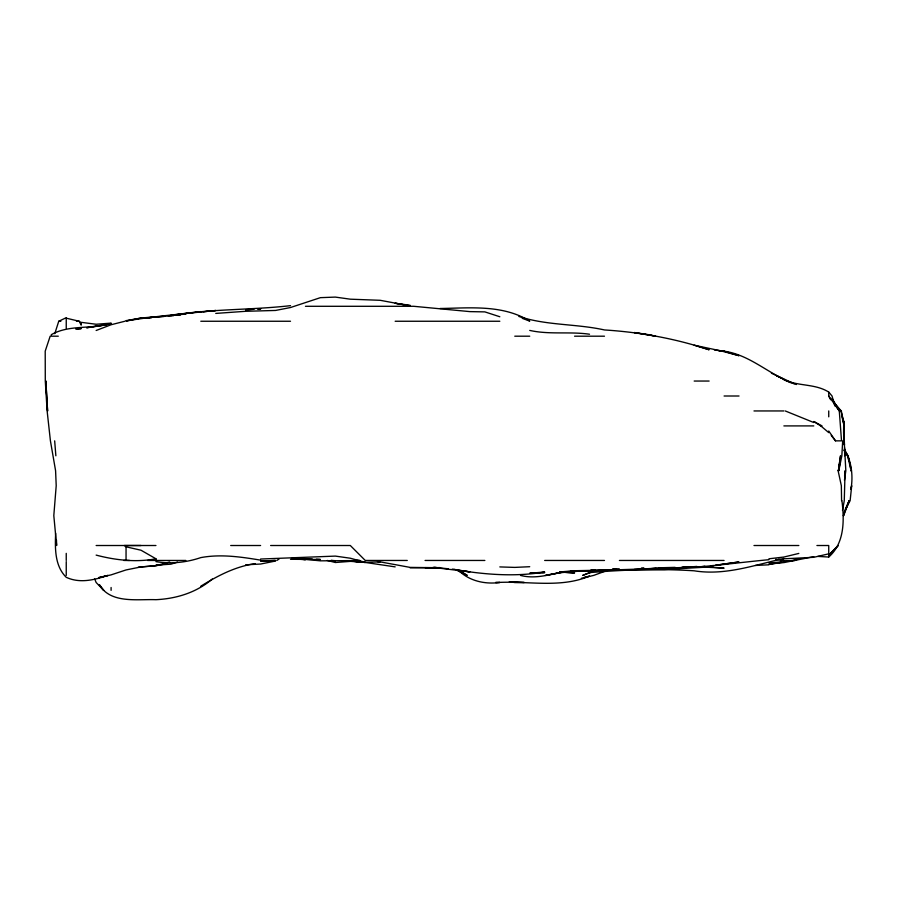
<?xml version="1.0" encoding="UTF-8"?>
<svg xmlns="http://www.w3.org/2000/svg" width="897" height="897" viewBox="0 0 897 897"><rect width="100%" height="100%" fill="white"/><g stroke="black" fill="none" stroke-linecap="round" stroke-linejoin="round"><path stroke-width="1.35" d="M843.629 432.836L843.685 421.153L840.904 410.949L833.952 402.405M843.629 434.17L843.685 426.165M55.648 533.278C55.02 548.459 54.672 565.929 66.243 577.309C79.822 583.655 94.409 579.944 107.898 575.414L98.76 577.601M842.687 440.853L841.846 455.799L838.796 470.757M844.582 476.195L845.086 470.757L844.268 500.661L842.485 510.415M843.685 428.822L843.685 421.153L844.458 444.934M838.437 470.757L840.511 455.799L838.37 470.757L839.603 463.962M844.469 480.265L845.826 470.757L844.2 440.853L844.357 444.934M838.751 470.757L840.388 459.881M843.685 441.537L844.357 425.907L843.685 423.036L844.066 425.907M850.95 488.203L851.713 485.703L850.132 500.661L844.324 511.694M54.773 333.706L58.754 321.249L66.243 317.695L66.243 328.302M50.176 336.196L45.209 351.153L45.287 381.046L47.126 410.949L50.423 440.853L55.592 470.757L56.208 485.703L53.809 515.607L56.623 545.511L56.466 540.072M850.894 489.448C853.339 476.419 851.657 460.778 844.346 449.397M845.333 509.238L849.179 500.661L843.292 515.607M849.179 500.661L843.685 515.607L843.685 512.916M817.862 556.409L828.738 557.037C844.761 542.932 844.346 520.137 841.924 500.661M828.738 555.355L838.202 545.511L828.738 555.019M276.893 560.457L279.169 558.898M212.297 579.014C196.578 592.525 176.429 598.714 155.943 599.689C137.006 598.994 110.768 603.916 99.309 584.777M606.776 570.604L593.668 575.414L581.368 578.296M200.805 586.212C217.579 575.807 235.384 566.489 255.163 563.619M592.009 571.58L582.68 575.414L592.009 571.871L589.52 572.622C624.29 569.696 659.306 568.552 694.177 570.806C725.09 575.784 754.343 565.121 783.877 558.427M96.147 330.488L111.093 324.748L124.885 321.249M177.539 562.116L170.901 564.191L155.943 565.132L158.668 564.729M169.656 562.015L155.943 565.626L140.997 566.915L126.051 569.943L111.093 574.876L98.704 577.657M584.082 577.455L589.52 576.109C559.863 588.667 526.92 580.516 495.738 582.59M798.835 553.427L783.877 557.037L768.931 558.786M828.738 553.83L813.781 557.306L783.877 558.809M813.781 556.645L783.877 562.598L768.931 562.957L781.164 561.971M275.558 561.017L260.601 564.034L245.655 564.818M155.943 316.675L140.997 318.054L126.051 321.003C155.708 315.979 185.847 313.614 215.751 310.497L213.038 310.766M96.147 555.108C115.668 560.233 136.097 562.531 155.943 558.797L155.943 560.457M166.82 563.664L155.943 565.772L138.284 567.184M111.093 323.559L86.628 327.764L101.585 325.555M111.093 323.458C91.393 329.547 69.596 324.299 51.297 334.671L51.297 336.196L58.283 336.196M782.52 561.993L768.931 564.381L783.877 562.195M126.051 320.644L140.997 318.054M104.299 325.106L107.023 324.658M200.805 311.595L170.901 315.441C210.515 308.77 250.678 310.205 290.505 305.653M162.738 564.112L165.463 563.697M715.918 565.177L739.027 561.959L715.918 565.2M768.931 559.694C743.972 562.015 719.125 565.379 694.177 567.252L705.053 566.433M696.891 566.422L679.231 567.823L694.177 566.949L681.944 567.196M155.943 317L185.847 314.028M146.435 318.02L151.873 317.437M203.518 311.741L210.313 311.046M147.792 317.953L151.873 317.572M173.614 315.666L168.176 316.148M177.696 315.273L180.409 315.026M580.011 570.929L570.492 571.535L608.547 570.01L574.573 570.727L559.616 571.961L574.573 572.959L559.616 572.028C608.02 569.741 656.57 568.9 705.053 566.456M157.311 317.078L164.106 316.495M215.751 313.412L245.655 311.304L275.558 310.452L290.505 307.525L320.408 297.658L335.355 297.098L350.312 299.183L380.205 300.304L410.108 305.888L395.162 303.276L410.108 305.272M581.368 570.997L559.616 572.746L545.477 575.414L563.697 571.849L559.616 572.028M111.093 323.122L96.147 324.254L81.19 322.337M354.427 561.073L335.355 562.509L327.304 560.457M245.655 309.913L253.806 309.33M570.492 571.355L577.287 570.918M590.876 570.313L594.958 570.032L590.876 570.313L593.601 570.066M634.37 569.449L664.273 567.734L658.835 568.059M709.123 566.96L702.329 566.971L724.081 568.149L709.123 566.96L664.273 569.561L612.629 569.853M649.327 568.765L656.122 568.294M77.12 328.795L81.19 328.526L75.752 328.762L81.19 328.526M294.586 558.326L320.408 560.838L359.989 560.535M612.629 569.786L619.423 569.393L604.477 569.999L619.423 569.236M245.655 309.667L253.806 309.218M565.054 571.838C550.377 574.136 535.655 579.428 520.518 575.414M755.341 565.469L768.931 564.807M440.012 308.501C470.174 308.03 502.78 304.408 529.723 321.081L522.245 318.334M529.723 566.713L514.766 567.397L499.82 566.915M275.188 560.457L260.601 561.073L275.558 560.457M440.012 567.756L410.108 567.397L380.205 561.881L365.258 562.341L350.312 558.226L335.355 556.095L260.601 559.033M675.149 567.364L658.835 567.801M673.793 568.53L679.231 568.429M290.505 559.302L320.408 559.47L316.327 559.246M410.108 567.823L440.012 567.644L425.066 567.644L440.012 568.238L469.916 571.849L464.478 571.03M305.451 306.292L413.708 306.292L469.916 311.618L484.862 311.887L499.82 316.753M58.754 321.249L60.861 321.249M76.458 321.249L79.239 321.249L81.19 323.099L81.19 325.163L79.239 321.249L66.243 318.177M200.805 321.249L290.505 321.249M395.162 321.249L499.82 321.249M514.766 336.196L529.723 336.196M574.573 336.196L604.477 336.196M694.177 381.046L709.123 381.046M724.081 396.003L739.027 396.003M753.985 410.949L783.877 410.949M840.511 410.949L841.319 410.949L843.685 423.844L841.778 416.107M783.877 425.907L813.781 425.907M831.272 435.46L835.499 440.853L841.521 440.853L839.289 410.949L828.738 396.003L830.611 399.737M847.261 455.799L848.125 455.799L851.421 470.757L850.636 470.757M96.147 545.511L155.943 545.511M230.697 545.511L260.601 545.511M270.625 545.511L350.312 545.511L365.258 560.457L407.272 560.457M753.985 545.511L798.835 545.511M816.92 545.511L828.738 545.511L828.738 557.037M123.775 560.457L129.516 560.457M147.545 560.457L185.847 560.457M356.894 560.457L359.686 560.457M425.066 560.457L484.862 560.457M544.67 560.457L604.477 560.457M619.423 560.457L724.081 560.457M140.997 545.511L124.335 545.511L126.051 546.811L140.997 550.22L155.943 558.797M495.738 582.411L499.82 582.478C484.795 584.53 468.694 580.976 457.963 569.741M291.861 558.405L312.257 559.022M541.945 572.589L544.67 572.634L529.723 573.239L544.67 572.028C515.719 576.894 486.466 574.764 457.683 570.055L461.764 570.615M335.355 560.67L330.937 560.457L335.355 560.782M589.52 334.222C569.606 331.374 549.356 334.828 529.723 330.41M291.861 558.708L305.451 559.694L302.738 559.336M433.217 567.296L448.164 568.765M452.245 569.113L454.97 569.337M346.287 561.029L365.258 562.453L395.162 566.87M155.943 561.634C171.002 564.146 186.397 562.486 200.805 557.609C220.707 553.898 240.867 556.88 260.601 560.143M377.491 561.623L380.205 561.881M350.312 560.984L365.258 562.453L350.312 560.905M714.416 349.976L724.081 351.209C746.539 354.237 764.098 369.665 783.877 379.341L776.41 375.72M295.943 558.461L300.024 558.988M434.574 567.33L440.012 568.048M775.726 559.358L783.877 560.457L778.45 559.156M718.284 350.592L722.208 351.153L694.177 345.199L709.123 349.774C675.385 338.539 639.998 332.182 604.477 329.95C576.087 323.649 546.609 325.633 518.847 316.439M510.685 581.761L524.285 582.467L514.766 582.557L509.328 581.637M790.358 382.346L796.413 384.521M813.781 422.521L785.256 410.949M834.849 405.971L832.035 396.003L828.738 392.079C814.992 383.434 798.218 386.484 783.877 379.644L790.38 382.649M771.42 373.197L794.226 383.737M456.192 569.943L467.236 575.414L461.652 571.725M822.022 425.907L813.781 421.5L820.643 425.907M820.8 425.907L828.738 432.612M835.029 404.278L841.319 410.949M834.356 403.762L840.915 410.949M99.511 584.777L103.727 590.361L96.147 582.501L94.678 578.957M836.374 406.677L839.435 410.949L832.024 398.302M844.425 450.552L848.125 455.799M828.738 430.997L835.499 440.853M844.301 450.485L846.746 454.745M844.301 450.328L846.746 454.712M838.112 470.757L841.341 485.703L841.577 500.661M848.192 457.167L850.345 468.032M848.125 457.167L848.528 459.881M54.672 440.853L55.861 455.799M844.514 449.005L844.761 455.799L844.526 447.648M828.738 392.079L828.738 396.407M828.738 410.949L828.738 416.836M126.051 546.811L126.051 560.457M111.093 587.49L111.093 590.361M66.243 553.359L66.243 560.457M66.243 561.612L66.243 575.414M798.835 558.618L795.022 560.457L783.877 561.354L792.365 560.457L798.835 558.618M713.205 565.558L710.491 565.929L713.205 565.57M260.601 308.848L257.888 309.039L260.601 308.848M643.889 568.238L641.164 568.339L643.889 568.25M616.71 569.147L612.629 569.225L616.71 569.147M724.081 351.209L721.928 351.153L739.027 355.705L724.081 351.209M649.327 334.772L634.37 332.54L655.651 336.196L649.327 334.772M47.597 410.949L45.825 381.046L47.597 410.949"/></g></svg>
